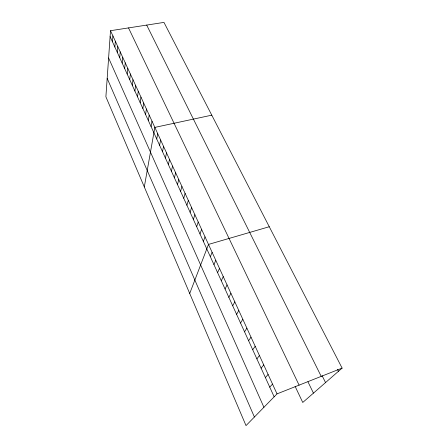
<?xml version="1.0" encoding="UTF-8"?>
<svg xmlns="http://www.w3.org/2000/svg" width="448" height="448" viewBox="0 0 448 448"><rect width="100%" height="100%" fill="white"/><g stroke="black" fill="none" stroke-linecap="round" stroke-linejoin="round"><path stroke-width="0.67" d="M110.516 30.699L105.89 96.796L246.019 425.6L277.015 393.882L342.11 368.105L163.974 22.4L110.516 30.699L277.015 393.882M112.47 41.793L112.907 35.918M114.862 47.04L115.326 41.194M117.275 52.343L117.768 46.525M119.717 57.702L120.238 51.906M122.181 63.118L122.73 57.35M124.673 68.589L125.25 62.849M127.187 74.116L127.798 68.404M129.73 79.699L130.374 74.021M132.306 85.344L132.978 79.699M134.904 91.05L135.604 85.434M137.525 96.818L138.264 91.235M140.179 102.648L140.952 97.098M142.867 108.539L143.668 103.023M145.578 114.492L146.418 109.015M148.322 120.518L149.195 115.074M151.094 126.605L152.001 121.201M144.312 186.95L154.846 127.394L211.775 115.164M156.727 138.981L157.713 133.655M159.594 145.275L160.619 139.994M162.495 151.637L163.559 146.401M165.424 158.071L166.527 152.88M168.386 164.584L169.534 159.438M171.388 171.164L172.575 166.068M174.418 177.828L175.65 172.777M177.486 184.565L178.758 179.564M180.589 191.38L181.91 186.43M183.73 198.274L185.097 193.379M186.906 205.251L188.317 200.407M190.12 212.307L191.582 207.525M193.374 219.453L194.88 214.726M196.666 226.682L198.223 222.018M199.998 233.996L201.606 229.393M203.37 241.399L205.033 236.863M189.717 293.49L208.499 244.423L269.265 226.733M210.347 256.715L212.111 252.314M213.954 264.634L215.779 260.305M217.605 272.653L219.486 268.402M221.306 280.778L223.25 276.601M225.053 289.01L227.058 284.911M228.85 297.349L230.916 293.328M232.697 305.794L234.83 301.862M236.594 314.35L238.79 310.503M240.542 323.025L242.81 319.267M244.546 331.817L246.882 328.149M248.601 340.726L251.009 337.154M252.717 349.754L255.192 346.282M256.883 358.91L259.437 355.538M261.111 368.189L263.738 364.924M265.395 377.597L268.1 374.438M269.741 387.139L272.524 384.093M342.11 368.105L302.753 402.466L295.12 386.366M337.557 369.443L338.486 371.269M322.118 375.693L325.539 382.57M146.692 25.082L321.216 376.376M307.927 381.752L313.443 393.131M128.52 27.905L299.09 385.14M110.102 36.596L274.148 396.816M108.606 57.977L263.917 407.282M107.178 78.389L254.402 417.021"/></g></svg>
